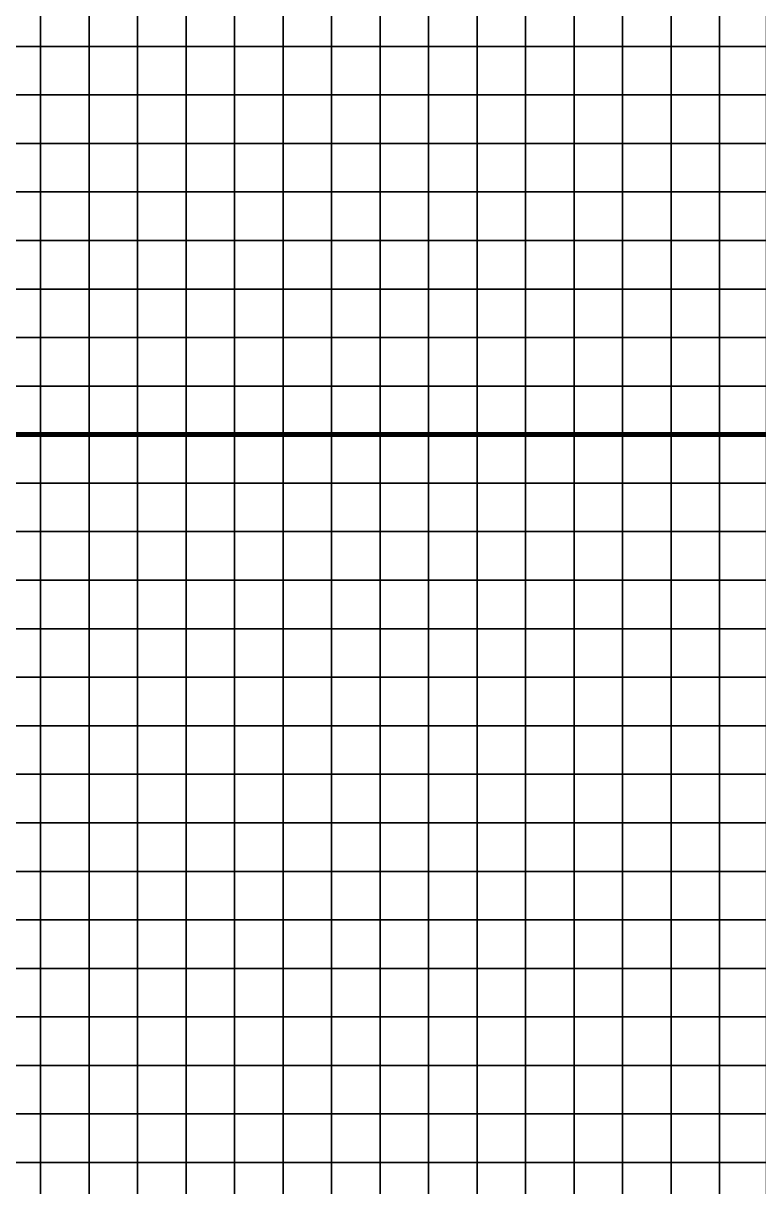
# Model space of a CAD drawing. Header units: metres. Extents: x -742423 to -738655, y -224537 to -222616.
# Drawn here: x -739408.9 to -739257.2, y -224051.9 to -223812.2 of the extents above; entities that cross this region are included whole.
import ezdxf

# ---------------------------------------------------------------- set-up
doc = ezdxf.new("R2010")
doc.units = ezdxf.units.M
doc.header["$MEASUREMENT"] = 0
doc.layers.add('AREAS', color=3, linetype='Continuous')
doc.layers.add('TILES', color=5, linetype='Continuous')

# ---------------------------------------------------------------- blocks, each defined once
blk = doc.blocks.new('NWN_32x32_Area')
at = {"layer": 'AREAS', "const_width": 1}
blk.add_lwpolyline([(-734505.06, -224756.53), (-734205.06, -224756.53), (-734205.06, -225076.53), (-734505.06, -225076.53)], close=True, dxfattribs=at)
at = {"layer": 'TILES', "flags": 128}
for points in [[(-734365.06, -224766.53), (-734365.06, -224756.53), (-734355.06, -224756.53), (-734355.06, -224766.53)], [(-734355.06, -224766.53), (-734355.06, -224756.53), (-734345.06, -224756.53), (-734345.06, -224766.53)], [(-734345.06, -224766.53), (-734345.06, -224756.53), (-734335.06, -224756.53), (-734335.06, -224766.53)], [(-734335.06, -224766.53), (-734335.06, -224756.53), (-734325.06, -224756.53), (-734325.06, -224766.53)], [(-734325.06, -224766.53), (-734325.06, -224756.53), (-734315.06, -224756.53), (-734315.06, -224766.53)], [(-734315.06, -224766.53), (-734315.06, -224756.53), (-734305.06, -224756.53), (-734305.06, -224766.53)], [(-734305.06, -224766.53), (-734305.06, -224756.53), (-734295.06, -224756.53), (-734295.06, -224766.53)], [(-734295.06, -224766.53), (-734295.06, -224756.53), (-734285.06, -224756.53), (-734285.06, -224766.53)], [(-734285.06, -224766.53), (-734285.06, -224756.53), (-734275.06, -224756.53), (-734275.06, -224766.53)], [(-734275.06, -224766.53), (-734275.06, -224756.53), (-734265.06, -224756.53), (-734265.06, -224766.53)], [(-734265.06, -224766.53), (-734265.06, -224756.53), (-734255.06, -224756.53), (-734255.06, -224766.53)], [(-734255.06, -224766.53), (-734255.06, -224756.53), (-734245.06, -224756.53), (-734245.06, -224766.53)], [(-734245.06, -224766.53), (-734245.06, -224756.53), (-734235.06, -224756.53), (-734235.06, -224766.53)], [(-734235.06, -224766.53), (-734235.06, -224756.53), (-734225.06, -224756.53), (-734225.06, -224766.53)], [(-734225.06, -224766.53), (-734225.06, -224756.53), (-734215.06, -224756.53), (-734215.06, -224766.53)], [(-734215.06, -224766.53), (-734215.06, -224756.53), (-734205.06, -224756.53), (-734205.06, -224766.53)], [(-734365.06, -224776.53), (-734365.06, -224766.53), (-734355.06, -224766.53), (-734355.06, -224776.53)], [(-734355.06, -224776.53), (-734355.06, -224766.53), (-734345.06, -224766.53), (-734345.06, -224776.53)], [(-734345.06, -224776.53), (-734345.06, -224766.53), (-734335.06, -224766.53), (-734335.06, -224776.53)], [(-734335.06, -224776.53), (-734335.06, -224766.53), (-734325.06, -224766.53), (-734325.06, -224776.53)], [(-734325.06, -224776.53), (-734325.06, -224766.53), (-734315.06, -224766.53), (-734315.06, -224776.53)], [(-734315.06, -224776.53), (-734315.06, -224766.53), (-734305.06, -224766.53), (-734305.06, -224776.53)], [(-734305.06, -224776.53), (-734305.06, -224766.53), (-734295.06, -224766.53), (-734295.06, -224776.53)], [(-734295.06, -224776.53), (-734295.06, -224766.53), (-734285.06, -224766.53), (-734285.06, -224776.53)], [(-734285.06, -224776.53), (-734285.06, -224766.53), (-734275.06, -224766.53), (-734275.06, -224776.53)], [(-734275.06, -224776.53), (-734275.06, -224766.53), (-734265.06, -224766.53), (-734265.06, -224776.53)], [(-734265.06, -224776.53), (-734265.06, -224766.53), (-734255.06, -224766.53), (-734255.06, -224776.53)], [(-734255.06, -224776.53), (-734255.06, -224766.53), (-734245.06, -224766.53), (-734245.06, -224776.53)], [(-734245.06, -224776.53), (-734245.06, -224766.53), (-734235.06, -224766.53), (-734235.06, -224776.53)], [(-734235.06, -224776.53), (-734235.06, -224766.53), (-734225.06, -224766.53), (-734225.06, -224776.53)], [(-734225.06, -224776.53), (-734225.06, -224766.53), (-734215.06, -224766.53), (-734215.06, -224776.53)], [(-734215.06, -224776.53), (-734215.06, -224766.53), (-734205.06, -224766.53), (-734205.06, -224776.53)], [(-734365.06, -224786.53), (-734365.06, -224776.53), (-734355.06, -224776.53), (-734355.06, -224786.53)], [(-734355.06, -224786.53), (-734355.06, -224776.53), (-734345.06, -224776.53), (-734345.06, -224786.53)], [(-734345.06, -224786.53), (-734345.06, -224776.53), (-734335.06, -224776.53), (-734335.06, -224786.53)], [(-734335.06, -224786.53), (-734335.06, -224776.53), (-734325.06, -224776.53), (-734325.06, -224786.53)], [(-734325.06, -224786.53), (-734325.06, -224776.53), (-734315.06, -224776.53), (-734315.06, -224786.53)], [(-734315.06, -224786.53), (-734315.06, -224776.53), (-734305.06, -224776.53), (-734305.06, -224786.53)], [(-734305.06, -224786.53), (-734305.06, -224776.53), (-734295.06, -224776.53), (-734295.06, -224786.53)], [(-734295.06, -224786.53), (-734295.06, -224776.53), (-734285.06, -224776.53), (-734285.06, -224786.53)], [(-734285.06, -224786.53), (-734285.06, -224776.53), (-734275.06, -224776.53), (-734275.06, -224786.53)], [(-734275.06, -224786.53), (-734275.06, -224776.53), (-734265.06, -224776.53), (-734265.06, -224786.53)], [(-734265.06, -224786.53), (-734265.06, -224776.53), (-734255.06, -224776.53), (-734255.06, -224786.53)], [(-734255.06, -224786.53), (-734255.06, -224776.53), (-734245.06, -224776.53), (-734245.06, -224786.53)], [(-734245.06, -224786.53), (-734245.06, -224776.53), (-734235.06, -224776.53), (-734235.06, -224786.53)], [(-734235.06, -224786.53), (-734235.06, -224776.53), (-734225.06, -224776.53), (-734225.06, -224786.53)], [(-734225.06, -224786.53), (-734225.06, -224776.53), (-734215.06, -224776.53), (-734215.06, -224786.53)], [(-734215.06, -224786.53), (-734215.06, -224776.53), (-734205.06, -224776.53), (-734205.06, -224786.53)], [(-734365.06, -224796.53), (-734365.06, -224786.53), (-734355.06, -224786.53), (-734355.06, -224796.53)], [(-734355.06, -224796.53), (-734355.06, -224786.53), (-734345.06, -224786.53), (-734345.06, -224796.53)], [(-734345.06, -224796.53), (-734345.06, -224786.53), (-734335.06, -224786.53), (-734335.06, -224796.53)], [(-734335.06, -224796.53), (-734335.06, -224786.53), (-734325.06, -224786.53), (-734325.06, -224796.53)], [(-734325.06, -224796.53), (-734325.06, -224786.53), (-734315.06, -224786.53), (-734315.06, -224796.53)], [(-734315.06, -224796.53), (-734315.06, -224786.53), (-734305.06, -224786.53), (-734305.06, -224796.53)], [(-734305.06, -224796.53), (-734305.06, -224786.53), (-734295.06, -224786.53), (-734295.06, -224796.53)], [(-734295.06, -224796.53), (-734295.06, -224786.53), (-734285.06, -224786.53), (-734285.06, -224796.53)], [(-734285.06, -224796.53), (-734285.06, -224786.53), (-734275.06, -224786.53), (-734275.06, -224796.53)], [(-734275.06, -224796.53), (-734275.06, -224786.53), (-734265.06, -224786.53), (-734265.06, -224796.53)], [(-734265.06, -224796.53), (-734265.06, -224786.53), (-734255.06, -224786.53), (-734255.06, -224796.53)], [(-734255.06, -224796.53), (-734255.06, -224786.53), (-734245.06, -224786.53), (-734245.06, -224796.53)], [(-734245.06, -224796.53), (-734245.06, -224786.53), (-734235.06, -224786.53), (-734235.06, -224796.53)], [(-734235.06, -224796.53), (-734235.06, -224786.53), (-734225.06, -224786.53), (-734225.06, -224796.53)], [(-734225.06, -224796.53), (-734225.06, -224786.53), (-734215.06, -224786.53), (-734215.06, -224796.53)], [(-734215.06, -224796.53), (-734215.06, -224786.53), (-734205.06, -224786.53), (-734205.06, -224796.53)], [(-734365.06, -224806.53), (-734365.06, -224796.53), (-734355.06, -224796.53), (-734355.06, -224806.53)], [(-734355.06, -224806.53), (-734355.06, -224796.53), (-734345.06, -224796.53), (-734345.06, -224806.53)], [(-734345.06, -224806.53), (-734345.06, -224796.53), (-734335.06, -224796.53), (-734335.06, -224806.53)], [(-734335.06, -224806.53), (-734335.06, -224796.53), (-734325.06, -224796.53), (-734325.06, -224806.53)], [(-734325.06, -224806.53), (-734325.06, -224796.53), (-734315.06, -224796.53), (-734315.06, -224806.53)], [(-734315.06, -224806.53), (-734315.06, -224796.53), (-734305.06, -224796.53), (-734305.06, -224806.53)], [(-734305.06, -224806.53), (-734305.06, -224796.53), (-734295.06, -224796.53), (-734295.06, -224806.53)], [(-734295.06, -224806.53), (-734295.06, -224796.53), (-734285.06, -224796.53), (-734285.06, -224806.53)], [(-734285.06, -224806.53), (-734285.06, -224796.53), (-734275.06, -224796.53), (-734275.06, -224806.53)], [(-734275.06, -224806.53), (-734275.06, -224796.53), (-734265.06, -224796.53), (-734265.06, -224806.53)], [(-734265.06, -224806.53), (-734265.06, -224796.53), (-734255.06, -224796.53), (-734255.06, -224806.53)], [(-734255.06, -224806.53), (-734255.06, -224796.53), (-734245.06, -224796.53), (-734245.06, -224806.53)], [(-734245.06, -224806.53), (-734245.06, -224796.53), (-734235.06, -224796.53), (-734235.06, -224806.53)], [(-734235.06, -224806.53), (-734235.06, -224796.53), (-734225.06, -224796.53), (-734225.06, -224806.53)], [(-734225.06, -224806.53), (-734225.06, -224796.53), (-734215.06, -224796.53), (-734215.06, -224806.53)], [(-734215.06, -224806.53), (-734215.06, -224796.53), (-734205.06, -224796.53), (-734205.06, -224806.53)], [(-734365.06, -224816.53), (-734365.06, -224806.53), (-734355.06, -224806.53), (-734355.06, -224816.53)], [(-734355.06, -224816.53), (-734355.06, -224806.53), (-734345.06, -224806.53), (-734345.06, -224816.53)], [(-734345.06, -224816.53), (-734345.06, -224806.53), (-734335.06, -224806.53), (-734335.06, -224816.53)], [(-734335.06, -224816.53), (-734335.06, -224806.53), (-734325.06, -224806.53), (-734325.06, -224816.53)], [(-734325.06, -224816.53), (-734325.06, -224806.53), (-734315.06, -224806.53), (-734315.06, -224816.53)], [(-734315.06, -224816.53), (-734315.06, -224806.53), (-734305.06, -224806.53), (-734305.06, -224816.53)], [(-734305.06, -224816.53), (-734305.06, -224806.53), (-734295.06, -224806.53), (-734295.06, -224816.53)], [(-734295.06, -224816.53), (-734295.06, -224806.53), (-734285.06, -224806.53), (-734285.06, -224816.53)], [(-734285.06, -224816.53), (-734285.06, -224806.53), (-734275.06, -224806.53), (-734275.06, -224816.53)], [(-734275.06, -224816.53), (-734275.06, -224806.53), (-734265.06, -224806.53), (-734265.06, -224816.53)], [(-734265.06, -224816.53), (-734265.06, -224806.53), (-734255.06, -224806.53), (-734255.06, -224816.53)], [(-734255.06, -224816.53), (-734255.06, -224806.53), (-734245.06, -224806.53), (-734245.06, -224816.53)], [(-734245.06, -224816.53), (-734245.06, -224806.53), (-734235.06, -224806.53), (-734235.06, -224816.53)], [(-734235.06, -224816.53), (-734235.06, -224806.53), (-734225.06, -224806.53), (-734225.06, -224816.53)], [(-734225.06, -224816.53), (-734225.06, -224806.53), (-734215.06, -224806.53), (-734215.06, -224816.53)], [(-734215.06, -224816.53), (-734215.06, -224806.53), (-734205.06, -224806.53), (-734205.06, -224816.53)], [(-734365.06, -224826.53), (-734365.06, -224816.53), (-734355.06, -224816.53), (-734355.06, -224826.53)], [(-734355.06, -224826.53), (-734355.06, -224816.53), (-734345.06, -224816.53), (-734345.06, -224826.53)], [(-734345.06, -224826.53), (-734345.06, -224816.53), (-734335.06, -224816.53), (-734335.06, -224826.53)], [(-734335.06, -224826.53), (-734335.06, -224816.53), (-734325.06, -224816.53), (-734325.06, -224826.53)], [(-734325.06, -224826.53), (-734325.06, -224816.53), (-734315.06, -224816.53), (-734315.06, -224826.53)], [(-734315.06, -224826.53), (-734315.06, -224816.53), (-734305.06, -224816.53), (-734305.06, -224826.53)], [(-734305.06, -224826.53), (-734305.06, -224816.53), (-734295.06, -224816.53), (-734295.06, -224826.53)], [(-734295.06, -224826.53), (-734295.06, -224816.53), (-734285.06, -224816.53), (-734285.06, -224826.53)], [(-734285.06, -224826.53), (-734285.06, -224816.53), (-734275.06, -224816.53), (-734275.06, -224826.53)], [(-734275.06, -224826.53), (-734275.06, -224816.53), (-734265.06, -224816.53), (-734265.06, -224826.53)], [(-734265.06, -224826.53), (-734265.06, -224816.53), (-734255.06, -224816.53), (-734255.06, -224826.53)], [(-734255.06, -224826.53), (-734255.06, -224816.53), (-734245.06, -224816.53), (-734245.06, -224826.53)], [(-734245.06, -224826.53), (-734245.06, -224816.53), (-734235.06, -224816.53), (-734235.06, -224826.53)], [(-734235.06, -224826.53), (-734235.06, -224816.53), (-734225.06, -224816.53), (-734225.06, -224826.53)], [(-734225.06, -224826.53), (-734225.06, -224816.53), (-734215.06, -224816.53), (-734215.06, -224826.53)], [(-734215.06, -224826.53), (-734215.06, -224816.53), (-734205.06, -224816.53), (-734205.06, -224826.53)], [(-734365.06, -224836.53), (-734365.06, -224826.53), (-734355.06, -224826.53), (-734355.06, -224836.53)], [(-734355.06, -224836.53), (-734355.06, -224826.53), (-734345.06, -224826.53), (-734345.06, -224836.53)], [(-734345.06, -224836.53), (-734345.06, -224826.53), (-734335.06, -224826.53), (-734335.06, -224836.53)], [(-734335.06, -224836.53), (-734335.06, -224826.53), (-734325.06, -224826.53), (-734325.06, -224836.53)], [(-734325.06, -224836.53), (-734325.06, -224826.53), (-734315.06, -224826.53), (-734315.06, -224836.53)], [(-734315.06, -224836.53), (-734315.06, -224826.53), (-734305.06, -224826.53), (-734305.06, -224836.53)], [(-734305.06, -224836.53), (-734305.06, -224826.53), (-734295.06, -224826.53), (-734295.06, -224836.53)], [(-734295.06, -224836.53), (-734295.06, -224826.53), (-734285.06, -224826.53), (-734285.06, -224836.53)], [(-734285.06, -224836.53), (-734285.06, -224826.53), (-734275.06, -224826.53), (-734275.06, -224836.53)], [(-734275.06, -224836.53), (-734275.06, -224826.53), (-734265.06, -224826.53), (-734265.06, -224836.53)], [(-734265.06, -224836.53), (-734265.06, -224826.53), (-734255.06, -224826.53), (-734255.06, -224836.53)], [(-734255.06, -224836.53), (-734255.06, -224826.53), (-734245.06, -224826.53), (-734245.06, -224836.53)], [(-734245.06, -224836.53), (-734245.06, -224826.53), (-734235.06, -224826.53), (-734235.06, -224836.53)], [(-734235.06, -224836.53), (-734235.06, -224826.53), (-734225.06, -224826.53), (-734225.06, -224836.53)], [(-734225.06, -224836.53), (-734225.06, -224826.53), (-734215.06, -224826.53), (-734215.06, -224836.53)], [(-734215.06, -224836.53), (-734215.06, -224826.53), (-734205.06, -224826.53), (-734205.06, -224836.53)], [(-734365.06, -224846.53), (-734365.06, -224836.53), (-734355.06, -224836.53), (-734355.06, -224846.53)], [(-734355.06, -224846.53), (-734355.06, -224836.53), (-734345.06, -224836.53), (-734345.06, -224846.53)], [(-734345.06, -224846.53), (-734345.06, -224836.53), (-734335.06, -224836.53), (-734335.06, -224846.53)], [(-734335.06, -224846.53), (-734335.06, -224836.53), (-734325.06, -224836.53), (-734325.06, -224846.53)], [(-734325.06, -224846.53), (-734325.06, -224836.53), (-734315.06, -224836.53), (-734315.06, -224846.53)], [(-734315.06, -224846.53), (-734315.06, -224836.53), (-734305.06, -224836.53), (-734305.06, -224846.53)], [(-734305.06, -224846.53), (-734305.06, -224836.53), (-734295.06, -224836.53), (-734295.06, -224846.53)], [(-734295.06, -224846.53), (-734295.06, -224836.53), (-734285.06, -224836.53), (-734285.06, -224846.53)], [(-734285.06, -224846.53), (-734285.06, -224836.53), (-734275.06, -224836.53), (-734275.06, -224846.53)], [(-734275.06, -224846.53), (-734275.06, -224836.53), (-734265.06, -224836.53), (-734265.06, -224846.53)], [(-734265.06, -224846.53), (-734265.06, -224836.53), (-734255.06, -224836.53), (-734255.06, -224846.53)], [(-734255.06, -224846.53), (-734255.06, -224836.53), (-734245.06, -224836.53), (-734245.06, -224846.53)], [(-734245.06, -224846.53), (-734245.06, -224836.53), (-734235.06, -224836.53), (-734235.06, -224846.53)], [(-734235.06, -224846.53), (-734235.06, -224836.53), (-734225.06, -224836.53), (-734225.06, -224846.53)], [(-734225.06, -224846.53), (-734225.06, -224836.53), (-734215.06, -224836.53), (-734215.06, -224846.53)], [(-734215.06, -224846.53), (-734215.06, -224836.53), (-734205.06, -224836.53), (-734205.06, -224846.53)], [(-734365.06, -224856.53), (-734365.06, -224846.53), (-734355.06, -224846.53), (-734355.06, -224856.53)], [(-734355.06, -224856.53), (-734355.06, -224846.53), (-734345.06, -224846.53), (-734345.06, -224856.53)], [(-734345.06, -224856.53), (-734345.06, -224846.53), (-734335.06, -224846.53), (-734335.06, -224856.53)], [(-734335.06, -224856.53), (-734335.06, -224846.53), (-734325.06, -224846.53), (-734325.06, -224856.53)], [(-734325.06, -224856.53), (-734325.06, -224846.53), (-734315.06, -224846.53), (-734315.06, -224856.53)], [(-734315.06, -224856.53), (-734315.06, -224846.53), (-734305.06, -224846.53), (-734305.06, -224856.53)], [(-734305.06, -224856.53), (-734305.06, -224846.53), (-734295.06, -224846.53), (-734295.06, -224856.53)], [(-734295.06, -224856.53), (-734295.06, -224846.53), (-734285.06, -224846.53), (-734285.06, -224856.53)], [(-734285.06, -224856.53), (-734285.06, -224846.53), (-734275.06, -224846.53), (-734275.06, -224856.53)], [(-734275.06, -224856.53), (-734275.06, -224846.53), (-734265.06, -224846.53), (-734265.06, -224856.53)], [(-734265.06, -224856.53), (-734265.06, -224846.53), (-734255.06, -224846.53), (-734255.06, -224856.53)], [(-734255.06, -224856.53), (-734255.06, -224846.53), (-734245.06, -224846.53), (-734245.06, -224856.53)], [(-734245.06, -224856.53), (-734245.06, -224846.53), (-734235.06, -224846.53), (-734235.06, -224856.53)], [(-734235.06, -224856.53), (-734235.06, -224846.53), (-734225.06, -224846.53), (-734225.06, -224856.53)], [(-734225.06, -224856.53), (-734225.06, -224846.53), (-734215.06, -224846.53), (-734215.06, -224856.53)], [(-734215.06, -224856.53), (-734215.06, -224846.53), (-734205.06, -224846.53), (-734205.06, -224856.53)], [(-734365.06, -224866.53), (-734365.06, -224856.53), (-734355.06, -224856.53), (-734355.06, -224866.53)], [(-734355.06, -224866.53), (-734355.06, -224856.53), (-734345.06, -224856.53), (-734345.06, -224866.53)], [(-734345.06, -224866.53), (-734345.06, -224856.53), (-734335.06, -224856.53), (-734335.06, -224866.53)], [(-734335.06, -224866.53), (-734335.06, -224856.53), (-734325.06, -224856.53), (-734325.06, -224866.53)], [(-734325.06, -224866.53), (-734325.06, -224856.53), (-734315.06, -224856.53), (-734315.06, -224866.53)], [(-734315.06, -224866.53), (-734315.06, -224856.53), (-734305.06, -224856.53), (-734305.06, -224866.53)], [(-734305.06, -224866.53), (-734305.06, -224856.53), (-734295.06, -224856.53), (-734295.06, -224866.53)], [(-734295.06, -224866.53), (-734295.06, -224856.53), (-734285.06, -224856.53), (-734285.06, -224866.53)], [(-734285.06, -224866.53), (-734285.06, -224856.53), (-734275.06, -224856.53), (-734275.06, -224866.53)], [(-734275.06, -224866.53), (-734275.06, -224856.53), (-734265.06, -224856.53), (-734265.06, -224866.53)], [(-734265.06, -224866.53), (-734265.06, -224856.53), (-734255.06, -224856.53), (-734255.06, -224866.53)], [(-734255.06, -224866.53), (-734255.06, -224856.53), (-734245.06, -224856.53), (-734245.06, -224866.53)], [(-734245.06, -224866.53), (-734245.06, -224856.53), (-734235.06, -224856.53), (-734235.06, -224866.53)], [(-734235.06, -224866.53), (-734235.06, -224856.53), (-734225.06, -224856.53), (-734225.06, -224866.53)], [(-734225.06, -224866.53), (-734225.06, -224856.53), (-734215.06, -224856.53), (-734215.06, -224866.53)], [(-734215.06, -224866.53), (-734215.06, -224856.53), (-734205.06, -224856.53), (-734205.06, -224866.53)], [(-734365.06, -224876.53), (-734365.06, -224866.53), (-734355.06, -224866.53), (-734355.06, -224876.53)], [(-734355.06, -224876.53), (-734355.06, -224866.53), (-734345.06, -224866.53), (-734345.06, -224876.53)], [(-734345.06, -224876.53), (-734345.06, -224866.53), (-734335.06, -224866.53), (-734335.06, -224876.53)], [(-734335.06, -224876.53), (-734335.06, -224866.53), (-734325.06, -224866.53), (-734325.06, -224876.53)], [(-734325.06, -224876.53), (-734325.06, -224866.53), (-734315.06, -224866.53), (-734315.06, -224876.53)], [(-734315.06, -224876.53), (-734315.06, -224866.53), (-734305.06, -224866.53), (-734305.06, -224876.53)], [(-734305.06, -224876.53), (-734305.06, -224866.53), (-734295.06, -224866.53), (-734295.06, -224876.53)], [(-734295.06, -224876.53), (-734295.06, -224866.53), (-734285.06, -224866.53), (-734285.06, -224876.53)], [(-734285.06, -224876.53), (-734285.06, -224866.53), (-734275.06, -224866.53), (-734275.06, -224876.53)], [(-734275.06, -224876.53), (-734275.06, -224866.53), (-734265.06, -224866.53), (-734265.06, -224876.53)], [(-734265.06, -224876.53), (-734265.06, -224866.53), (-734255.06, -224866.53), (-734255.06, -224876.53)], [(-734255.06, -224876.53), (-734255.06, -224866.53), (-734245.06, -224866.53), (-734245.06, -224876.53)], [(-734245.06, -224876.53), (-734245.06, -224866.53), (-734235.06, -224866.53), (-734235.06, -224876.53)], [(-734235.06, -224876.53), (-734235.06, -224866.53), (-734225.06, -224866.53), (-734225.06, -224876.53)], [(-734225.06, -224876.53), (-734225.06, -224866.53), (-734215.06, -224866.53), (-734215.06, -224876.53)], [(-734215.06, -224876.53), (-734215.06, -224866.53), (-734205.06, -224866.53), (-734205.06, -224876.53)], [(-734365.06, -224886.53), (-734365.06, -224876.53), (-734355.06, -224876.53), (-734355.06, -224886.53)], [(-734355.06, -224886.53), (-734355.06, -224876.53), (-734345.06, -224876.53), (-734345.06, -224886.53)], [(-734345.06, -224886.53), (-734345.06, -224876.53), (-734335.06, -224876.53), (-734335.06, -224886.53)], [(-734335.06, -224886.53), (-734335.06, -224876.53), (-734325.06, -224876.53), (-734325.06, -224886.53)], [(-734325.06, -224886.53), (-734325.06, -224876.53), (-734315.06, -224876.53), (-734315.06, -224886.53)], [(-734315.06, -224886.53), (-734315.06, -224876.53), (-734305.06, -224876.53), (-734305.06, -224886.53)], [(-734305.06, -224886.53), (-734305.06, -224876.53), (-734295.06, -224876.53), (-734295.06, -224886.53)], [(-734295.06, -224886.53), (-734295.06, -224876.53), (-734285.06, -224876.53), (-734285.06, -224886.53)], [(-734285.06, -224886.53), (-734285.06, -224876.53), (-734275.06, -224876.53), (-734275.06, -224886.53)], [(-734275.06, -224886.53), (-734275.06, -224876.53), (-734265.06, -224876.53), (-734265.06, -224886.53)], [(-734265.06, -224886.53), (-734265.06, -224876.53), (-734255.06, -224876.53), (-734255.06, -224886.53)], [(-734255.06, -224886.53), (-734255.06, -224876.53), (-734245.06, -224876.53), (-734245.06, -224886.53)], [(-734245.06, -224886.53), (-734245.06, -224876.53), (-734235.06, -224876.53), (-734235.06, -224886.53)], [(-734235.06, -224886.53), (-734235.06, -224876.53), (-734225.06, -224876.53), (-734225.06, -224886.53)], [(-734225.06, -224886.53), (-734225.06, -224876.53), (-734215.06, -224876.53), (-734215.06, -224886.53)], [(-734215.06, -224886.53), (-734215.06, -224876.53), (-734205.06, -224876.53), (-734205.06, -224886.53)], [(-734365.06, -224896.53), (-734365.06, -224886.53), (-734355.06, -224886.53), (-734355.06, -224896.53)], [(-734355.06, -224896.53), (-734355.06, -224886.53), (-734345.06, -224886.53), (-734345.06, -224896.53)], [(-734345.06, -224896.53), (-734345.06, -224886.53), (-734335.06, -224886.53), (-734335.06, -224896.53)], [(-734335.06, -224896.53), (-734335.06, -224886.53), (-734325.06, -224886.53), (-734325.06, -224896.53)], [(-734325.06, -224896.53), (-734325.06, -224886.53), (-734315.06, -224886.53), (-734315.06, -224896.53)], [(-734315.06, -224896.53), (-734315.06, -224886.53), (-734305.06, -224886.53), (-734305.06, -224896.53)], [(-734305.06, -224896.53), (-734305.06, -224886.53), (-734295.06, -224886.53), (-734295.06, -224896.53)], [(-734295.06, -224896.53), (-734295.06, -224886.53), (-734285.06, -224886.53), (-734285.06, -224896.53)], [(-734285.06, -224896.53), (-734285.06, -224886.53), (-734275.06, -224886.53), (-734275.06, -224896.53)], [(-734275.06, -224896.53), (-734275.06, -224886.53), (-734265.06, -224886.53), (-734265.06, -224896.53)], [(-734265.06, -224896.53), (-734265.06, -224886.53), (-734255.06, -224886.53), (-734255.06, -224896.53)], [(-734255.06, -224896.53), (-734255.06, -224886.53), (-734245.06, -224886.53), (-734245.06, -224896.53)], [(-734245.06, -224896.53), (-734245.06, -224886.53), (-734235.06, -224886.53), (-734235.06, -224896.53)], [(-734235.06, -224896.53), (-734235.06, -224886.53), (-734225.06, -224886.53), (-734225.06, -224896.53)], [(-734225.06, -224896.53), (-734225.06, -224886.53), (-734215.06, -224886.53), (-734215.06, -224896.53)], [(-734215.06, -224896.53), (-734215.06, -224886.53), (-734205.06, -224886.53), (-734205.06, -224896.53)], [(-734365.06, -224906.53), (-734365.06, -224896.53), (-734355.06, -224896.53), (-734355.06, -224906.53)], [(-734355.06, -224906.53), (-734355.06, -224896.53), (-734345.06, -224896.53), (-734345.06, -224906.53)], [(-734345.06, -224906.53), (-734345.06, -224896.53), (-734335.06, -224896.53), (-734335.06, -224906.53)], [(-734335.06, -224906.53), (-734335.06, -224896.53), (-734325.06, -224896.53), (-734325.06, -224906.53)], [(-734325.06, -224906.53), (-734325.06, -224896.53), (-734315.06, -224896.53), (-734315.06, -224906.53)], [(-734315.06, -224906.53), (-734315.06, -224896.53), (-734305.06, -224896.53), (-734305.06, -224906.53)], [(-734305.06, -224906.53), (-734305.06, -224896.53), (-734295.06, -224896.53), (-734295.06, -224906.53)], [(-734295.06, -224906.53), (-734295.06, -224896.53), (-734285.06, -224896.53), (-734285.06, -224906.53)], [(-734285.06, -224906.53), (-734285.06, -224896.53), (-734275.06, -224896.53), (-734275.06, -224906.53)], [(-734275.06, -224906.53), (-734275.06, -224896.53), (-734265.06, -224896.53), (-734265.06, -224906.53)], [(-734265.06, -224906.53), (-734265.06, -224896.53), (-734255.06, -224896.53), (-734255.06, -224906.53)], [(-734255.06, -224906.53), (-734255.06, -224896.53), (-734245.06, -224896.53), (-734245.06, -224906.53)], [(-734245.06, -224906.53), (-734245.06, -224896.53), (-734235.06, -224896.53), (-734235.06, -224906.53)], [(-734235.06, -224906.53), (-734235.06, -224896.53), (-734225.06, -224896.53), (-734225.06, -224906.53)], [(-734225.06, -224906.53), (-734225.06, -224896.53), (-734215.06, -224896.53), (-734215.06, -224906.53)], [(-734215.06, -224906.53), (-734215.06, -224896.53), (-734205.06, -224896.53), (-734205.06, -224906.53)], [(-734365.06, -224916.53), (-734365.06, -224906.53), (-734355.06, -224906.53), (-734355.06, -224916.53)], [(-734355.06, -224916.53), (-734355.06, -224906.53), (-734345.06, -224906.53), (-734345.06, -224916.53)], [(-734345.06, -224916.53), (-734345.06, -224906.53), (-734335.06, -224906.53), (-734335.06, -224916.53)], [(-734335.06, -224916.53), (-734335.06, -224906.53), (-734325.06, -224906.53), (-734325.06, -224916.53)], [(-734325.06, -224916.53), (-734325.06, -224906.53), (-734315.06, -224906.53), (-734315.06, -224916.53)], [(-734315.06, -224916.53), (-734315.06, -224906.53), (-734305.06, -224906.53), (-734305.06, -224916.53)], [(-734305.06, -224916.53), (-734305.06, -224906.53), (-734295.06, -224906.53), (-734295.06, -224916.53)], [(-734295.06, -224916.53), (-734295.06, -224906.53), (-734285.06, -224906.53), (-734285.06, -224916.53)], [(-734285.06, -224916.53), (-734285.06, -224906.53), (-734275.06, -224906.53), (-734275.06, -224916.53)], [(-734275.06, -224916.53), (-734275.06, -224906.53), (-734265.06, -224906.53), (-734265.06, -224916.53)], [(-734265.06, -224916.53), (-734265.06, -224906.53), (-734255.06, -224906.53), (-734255.06, -224916.53)], [(-734255.06, -224916.53), (-734255.06, -224906.53), (-734245.06, -224906.53), (-734245.06, -224916.53)], [(-734245.06, -224916.53), (-734245.06, -224906.53), (-734235.06, -224906.53), (-734235.06, -224916.53)], [(-734235.06, -224916.53), (-734235.06, -224906.53), (-734225.06, -224906.53), (-734225.06, -224916.53)], [(-734225.06, -224916.53), (-734225.06, -224906.53), (-734215.06, -224906.53), (-734215.06, -224916.53)], [(-734215.06, -224916.53), (-734215.06, -224906.53), (-734205.06, -224906.53), (-734205.06, -224916.53)], [(-734365.06, -224996.53), (-734365.06, -224986.53), (-734355.06, -224986.53), (-734355.06, -224996.53)], [(-734355.06, -224996.53), (-734355.06, -224986.53), (-734345.06, -224986.53), (-734345.06, -224996.53)], [(-734345.06, -224996.53), (-734345.06, -224986.53), (-734335.06, -224986.53), (-734335.06, -224996.53)], [(-734335.06, -224996.53), (-734335.06, -224986.53), (-734325.06, -224986.53), (-734325.06, -224996.53)], [(-734325.06, -224996.53), (-734325.06, -224986.53), (-734315.06, -224986.53), (-734315.06, -224996.53)], [(-734315.06, -224996.53), (-734315.06, -224986.53), (-734305.06, -224986.53), (-734305.06, -224996.53)], [(-734305.06, -224996.53), (-734305.06, -224986.53), (-734295.06, -224986.53), (-734295.06, -224996.53)], [(-734295.06, -224996.53), (-734295.06, -224986.53), (-734285.06, -224986.53), (-734285.06, -224996.53)], [(-734285.06, -224996.53), (-734285.06, -224986.53), (-734275.06, -224986.53), (-734275.06, -224996.53)], [(-734275.06, -224996.53), (-734275.06, -224986.53), (-734265.06, -224986.53), (-734265.06, -224996.53)], [(-734265.06, -224996.53), (-734265.06, -224986.53), (-734255.06, -224986.53), (-734255.06, -224996.53)], [(-734255.06, -224996.53), (-734255.06, -224986.53), (-734245.06, -224986.53), (-734245.06, -224996.53)], [(-734245.06, -224996.53), (-734245.06, -224986.53), (-734235.06, -224986.53), (-734235.06, -224996.53)], [(-734235.06, -224996.53), (-734235.06, -224986.53), (-734225.06, -224986.53), (-734225.06, -224996.53)], [(-734225.06, -224996.53), (-734225.06, -224986.53), (-734215.06, -224986.53), (-734215.06, -224996.53)], [(-734215.06, -224996.53), (-734215.06, -224986.53), (-734205.06, -224986.53), (-734205.06, -224996.53)], [(-734365.06, -225006.53), (-734365.06, -224996.53), (-734355.06, -224996.53), (-734355.06, -225006.53)], [(-734355.06, -225006.53), (-734355.06, -224996.53), (-734345.06, -224996.53), (-734345.06, -225006.53)], [(-734345.06, -225006.53), (-734345.06, -224996.53), (-734335.06, -224996.53), (-734335.06, -225006.53)], [(-734335.06, -225006.53), (-734335.06, -224996.53), (-734325.06, -224996.53), (-734325.06, -225006.53)], [(-734325.06, -225006.53), (-734325.06, -224996.53), (-734315.06, -224996.53), (-734315.06, -225006.53)], [(-734315.06, -225006.53), (-734315.06, -224996.53), (-734305.06, -224996.53), (-734305.06, -225006.53)], [(-734305.06, -225006.53), (-734305.06, -224996.53), (-734295.06, -224996.53), (-734295.06, -225006.53)], [(-734295.06, -225006.53), (-734295.06, -224996.53), (-734285.06, -224996.53), (-734285.06, -225006.53)], [(-734285.06, -225006.53), (-734285.06, -224996.53), (-734275.06, -224996.53), (-734275.06, -225006.53)], [(-734275.06, -225006.53), (-734275.06, -224996.53), (-734265.06, -224996.53), (-734265.06, -225006.53)], [(-734265.06, -225006.53), (-734265.06, -224996.53), (-734255.06, -224996.53), (-734255.06, -225006.53)], [(-734255.06, -225006.53), (-734255.06, -224996.53), (-734245.06, -224996.53), (-734245.06, -225006.53)], [(-734245.06, -225006.53), (-734245.06, -224996.53), (-734235.06, -224996.53), (-734235.06, -225006.53)], [(-734235.06, -225006.53), (-734235.06, -224996.53), (-734225.06, -224996.53), (-734225.06, -225006.53)], [(-734225.06, -225006.53), (-734225.06, -224996.53), (-734215.06, -224996.53), (-734215.06, -225006.53)], [(-734215.06, -225006.53), (-734215.06, -224996.53), (-734205.06, -224996.53), (-734205.06, -225006.53)], [(-734365.06, -225016.53), (-734365.06, -225006.53), (-734355.06, -225006.53), (-734355.06, -225016.53)], [(-734355.06, -225016.53), (-734355.06, -225006.53), (-734345.06, -225006.53), (-734345.06, -225016.53)], [(-734345.06, -225016.53), (-734345.06, -225006.53), (-734335.06, -225006.53), (-734335.06, -225016.53)], [(-734335.06, -225016.53), (-734335.06, -225006.53), (-734325.06, -225006.53), (-734325.06, -225016.53)], [(-734325.06, -225016.53), (-734325.06, -225006.53), (-734315.06, -225006.53), (-734315.06, -225016.53)], [(-734315.06, -225016.53), (-734315.06, -225006.53), (-734305.06, -225006.53), (-734305.06, -225016.53)], [(-734305.06, -225016.53), (-734305.06, -225006.53), (-734295.06, -225006.53), (-734295.06, -225016.53)], [(-734295.06, -225016.53), (-734295.06, -225006.53), (-734285.06, -225006.53), (-734285.06, -225016.53)], [(-734285.06, -225016.53), (-734285.06, -225006.53), (-734275.06, -225006.53), (-734275.06, -225016.53)], [(-734275.06, -225016.53), (-734275.06, -225006.53), (-734265.06, -225006.53), (-734265.06, -225016.53)], [(-734265.06, -225016.53), (-734265.06, -225006.53), (-734255.06, -225006.53), (-734255.06, -225016.53)], [(-734255.06, -225016.53), (-734255.06, -225006.53), (-734245.06, -225006.53), (-734245.06, -225016.53)], [(-734245.06, -225016.53), (-734245.06, -225006.53), (-734235.06, -225006.53), (-734235.06, -225016.53)], [(-734235.06, -225016.53), (-734235.06, -225006.53), (-734225.06, -225006.53), (-734225.06, -225016.53)], [(-734225.06, -225016.53), (-734225.06, -225006.53), (-734215.06, -225006.53), (-734215.06, -225016.53)], [(-734215.06, -225016.53), (-734215.06, -225006.53), (-734205.06, -225006.53), (-734205.06, -225016.53)], [(-734365.06, -225026.53), (-734365.06, -225016.53), (-734355.06, -225016.53), (-734355.06, -225026.53)], [(-734355.06, -225026.53), (-734355.06, -225016.53), (-734345.06, -225016.53), (-734345.06, -225026.53)], [(-734345.06, -225026.53), (-734345.06, -225016.53), (-734335.06, -225016.53), (-734335.06, -225026.53)], [(-734335.06, -225026.53), (-734335.06, -225016.53), (-734325.06, -225016.53), (-734325.06, -225026.53)], [(-734325.06, -225026.53), (-734325.06, -225016.53), (-734315.06, -225016.53), (-734315.06, -225026.53)], [(-734315.06, -225026.53), (-734315.06, -225016.53), (-734305.06, -225016.53), (-734305.06, -225026.53)], [(-734305.06, -225026.53), (-734305.06, -225016.53), (-734295.06, -225016.53), (-734295.06, -225026.53)], [(-734295.06, -225026.53), (-734295.06, -225016.53), (-734285.06, -225016.53), (-734285.06, -225026.53)], [(-734285.06, -225026.53), (-734285.06, -225016.53), (-734275.06, -225016.53), (-734275.06, -225026.53)], [(-734275.06, -225026.53), (-734275.06, -225016.53), (-734265.06, -225016.53), (-734265.06, -225026.53)], [(-734265.06, -225026.53), (-734265.06, -225016.53), (-734255.06, -225016.53), (-734255.06, -225026.53)], [(-734255.06, -225026.53), (-734255.06, -225016.53), (-734245.06, -225016.53), (-734245.06, -225026.53)], [(-734245.06, -225026.53), (-734245.06, -225016.53), (-734235.06, -225016.53), (-734235.06, -225026.53)], [(-734235.06, -225026.53), (-734235.06, -225016.53), (-734225.06, -225016.53), (-734225.06, -225026.53)], [(-734225.06, -225026.53), (-734225.06, -225016.53), (-734215.06, -225016.53), (-734215.06, -225026.53)], [(-734215.06, -225026.53), (-734215.06, -225016.53), (-734205.06, -225016.53), (-734205.06, -225026.53)], [(-734365.06, -225036.53), (-734365.06, -225026.53), (-734355.06, -225026.53), (-734355.06, -225036.53)], [(-734355.06, -225036.53), (-734355.06, -225026.53), (-734345.06, -225026.53), (-734345.06, -225036.53)], [(-734345.06, -225036.53), (-734345.06, -225026.53), (-734335.06, -225026.53), (-734335.06, -225036.53)], [(-734335.06, -225036.53), (-734335.06, -225026.53), (-734325.06, -225026.53), (-734325.06, -225036.53)], [(-734325.06, -225036.53), (-734325.06, -225026.53), (-734315.06, -225026.53), (-734315.06, -225036.53)], [(-734315.06, -225036.53), (-734315.06, -225026.53), (-734305.06, -225026.53), (-734305.06, -225036.53)], [(-734305.06, -225036.53), (-734305.06, -225026.53), (-734295.06, -225026.53), (-734295.06, -225036.53)], [(-734295.06, -225036.53), (-734295.06, -225026.53), (-734285.06, -225026.53), (-734285.06, -225036.53)], [(-734285.06, -225036.53), (-734285.06, -225026.53), (-734275.06, -225026.53), (-734275.06, -225036.53)], [(-734275.06, -225036.53), (-734275.06, -225026.53), (-734265.06, -225026.53), (-734265.06, -225036.53)], [(-734265.06, -225036.53), (-734265.06, -225026.53), (-734255.06, -225026.53), (-734255.06, -225036.53)], [(-734255.06, -225036.53), (-734255.06, -225026.53), (-734245.06, -225026.53), (-734245.06, -225036.53)], [(-734245.06, -225036.53), (-734245.06, -225026.53), (-734235.06, -225026.53), (-734235.06, -225036.53)], [(-734235.06, -225036.53), (-734235.06, -225026.53), (-734225.06, -225026.53), (-734225.06, -225036.53)], [(-734225.06, -225036.53), (-734225.06, -225026.53), (-734215.06, -225026.53), (-734215.06, -225036.53)], [(-734215.06, -225036.53), (-734215.06, -225026.53), (-734205.06, -225026.53), (-734205.06, -225036.53)], [(-734365.06, -225046.53), (-734365.06, -225036.53), (-734355.06, -225036.53), (-734355.06, -225046.53)], [(-734355.06, -225046.53), (-734355.06, -225036.53), (-734345.06, -225036.53), (-734345.06, -225046.53)], [(-734345.06, -225046.53), (-734345.06, -225036.53), (-734335.06, -225036.53), (-734335.06, -225046.53)], [(-734335.06, -225046.53), (-734335.06, -225036.53), (-734325.06, -225036.53), (-734325.06, -225046.53)], [(-734325.06, -225046.53), (-734325.06, -225036.53), (-734315.06, -225036.53), (-734315.06, -225046.53)], [(-734315.06, -225046.53), (-734315.06, -225036.53), (-734305.06, -225036.53), (-734305.06, -225046.53)], [(-734305.06, -225046.53), (-734305.06, -225036.53), (-734295.06, -225036.53), (-734295.06, -225046.53)], [(-734295.06, -225046.53), (-734295.06, -225036.53), (-734285.06, -225036.53), (-734285.06, -225046.53)], [(-734285.06, -225046.53), (-734285.06, -225036.53), (-734275.06, -225036.53), (-734275.06, -225046.53)], [(-734275.06, -225046.53), (-734275.06, -225036.53), (-734265.06, -225036.53), (-734265.06, -225046.53)], [(-734265.06, -225046.53), (-734265.06, -225036.53), (-734255.06, -225036.53), (-734255.06, -225046.53)], [(-734255.06, -225046.53), (-734255.06, -225036.53), (-734245.06, -225036.53), (-734245.06, -225046.53)], [(-734245.06, -225046.53), (-734245.06, -225036.53), (-734235.06, -225036.53), (-734235.06, -225046.53)], [(-734235.06, -225046.53), (-734235.06, -225036.53), (-734225.06, -225036.53), (-734225.06, -225046.53)], [(-734225.06, -225046.53), (-734225.06, -225036.53), (-734215.06, -225036.53), (-734215.06, -225046.53)], [(-734215.06, -225046.53), (-734215.06, -225036.53), (-734205.06, -225036.53), (-734205.06, -225046.53)], [(-734365.06, -225056.53), (-734365.06, -225046.53), (-734355.06, -225046.53), (-734355.06, -225056.53)], [(-734355.06, -225056.53), (-734355.06, -225046.53), (-734345.06, -225046.53), (-734345.06, -225056.53)], [(-734345.06, -225056.53), (-734345.06, -225046.53), (-734335.06, -225046.53), (-734335.06, -225056.53)], [(-734335.06, -225056.53), (-734335.06, -225046.53), (-734325.06, -225046.53), (-734325.06, -225056.53)], [(-734325.06, -225056.53), (-734325.06, -225046.53), (-734315.06, -225046.53), (-734315.06, -225056.53)], [(-734315.06, -225056.53), (-734315.06, -225046.53), (-734305.06, -225046.53), (-734305.06, -225056.53)], [(-734305.06, -225056.53), (-734305.06, -225046.53), (-734295.06, -225046.53), (-734295.06, -225056.53)], [(-734295.06, -225056.53), (-734295.06, -225046.53), (-734285.06, -225046.53), (-734285.06, -225056.53)], [(-734285.06, -225056.53), (-734285.06, -225046.53), (-734275.06, -225046.53), (-734275.06, -225056.53)], [(-734275.06, -225056.53), (-734275.06, -225046.53), (-734265.06, -225046.53), (-734265.06, -225056.53)], [(-734265.06, -225056.53), (-734265.06, -225046.53), (-734255.06, -225046.53), (-734255.06, -225056.53)], [(-734255.06, -225056.53), (-734255.06, -225046.53), (-734245.06, -225046.53), (-734245.06, -225056.53)], [(-734245.06, -225056.53), (-734245.06, -225046.53), (-734235.06, -225046.53), (-734235.06, -225056.53)], [(-734235.06, -225056.53), (-734235.06, -225046.53), (-734225.06, -225046.53), (-734225.06, -225056.53)], [(-734225.06, -225056.53), (-734225.06, -225046.53), (-734215.06, -225046.53), (-734215.06, -225056.53)], [(-734215.06, -225056.53), (-734215.06, -225046.53), (-734205.06, -225046.53), (-734205.06, -225056.53)], [(-734365.06, -225066.53), (-734365.06, -225056.53), (-734355.06, -225056.53), (-734355.06, -225066.53)], [(-734355.06, -225066.53), (-734355.06, -225056.53), (-734345.06, -225056.53), (-734345.06, -225066.53)], [(-734345.06, -225066.53), (-734345.06, -225056.53), (-734335.06, -225056.53), (-734335.06, -225066.53)], [(-734335.06, -225066.53), (-734335.06, -225056.53), (-734325.06, -225056.53), (-734325.06, -225066.53)], [(-734325.06, -225066.53), (-734325.06, -225056.53), (-734315.06, -225056.53), (-734315.06, -225066.53)], [(-734315.06, -225066.53), (-734315.06, -225056.53), (-734305.06, -225056.53), (-734305.06, -225066.53)], [(-734305.06, -225066.53), (-734305.06, -225056.53), (-734295.06, -225056.53), (-734295.06, -225066.53)], [(-734295.06, -225066.53), (-734295.06, -225056.53), (-734285.06, -225056.53), (-734285.06, -225066.53)], [(-734285.06, -225066.53), (-734285.06, -225056.53), (-734275.06, -225056.53), (-734275.06, -225066.53)], [(-734275.06, -225066.53), (-734275.06, -225056.53), (-734265.06, -225056.53), (-734265.06, -225066.53)], [(-734265.06, -225066.53), (-734265.06, -225056.53), (-734255.06, -225056.53), (-734255.06, -225066.53)], [(-734255.06, -225066.53), (-734255.06, -225056.53), (-734245.06, -225056.53), (-734245.06, -225066.53)], [(-734245.06, -225066.53), (-734245.06, -225056.53), (-734235.06, -225056.53), (-734235.06, -225066.53)], [(-734235.06, -225066.53), (-734235.06, -225056.53), (-734225.06, -225056.53), (-734225.06, -225066.53)], [(-734225.06, -225066.53), (-734225.06, -225056.53), (-734215.06, -225056.53), (-734215.06, -225066.53)], [(-734215.06, -225066.53), (-734215.06, -225056.53), (-734205.06, -225056.53), (-734205.06, -225066.53)], [(-734365.06, -225076.53), (-734365.06, -225066.53), (-734355.06, -225066.53), (-734355.06, -225076.53)], [(-734355.06, -225076.53), (-734355.06, -225066.53), (-734345.06, -225066.53), (-734345.06, -225076.53)], [(-734345.06, -225076.53), (-734345.06, -225066.53), (-734335.06, -225066.53), (-734335.06, -225076.53)], [(-734335.06, -225076.53), (-734335.06, -225066.53), (-734325.06, -225066.53), (-734325.06, -225076.53)], [(-734325.06, -225076.53), (-734325.06, -225066.53), (-734315.06, -225066.53), (-734315.06, -225076.53)], [(-734315.06, -225076.53), (-734315.06, -225066.53), (-734305.06, -225066.53), (-734305.06, -225076.53)], [(-734305.06, -225076.53), (-734305.06, -225066.53), (-734295.06, -225066.53), (-734295.06, -225076.53)], [(-734295.06, -225076.53), (-734295.06, -225066.53), (-734285.06, -225066.53), (-734285.06, -225076.53)], [(-734285.06, -225076.53), (-734285.06, -225066.53), (-734275.06, -225066.53), (-734275.06, -225076.53)], [(-734275.06, -225076.53), (-734275.06, -225066.53), (-734265.06, -225066.53), (-734265.06, -225076.53)], [(-734265.06, -225076.53), (-734265.06, -225066.53), (-734255.06, -225066.53), (-734255.06, -225076.53)], [(-734255.06, -225076.53), (-734255.06, -225066.53), (-734245.06, -225066.53), (-734245.06, -225076.53)], [(-734245.06, -225076.53), (-734245.06, -225066.53), (-734235.06, -225066.53), (-734235.06, -225076.53)], [(-734235.06, -225076.53), (-734235.06, -225066.53), (-734225.06, -225066.53), (-734225.06, -225076.53)], [(-734225.06, -225076.53), (-734225.06, -225066.53), (-734215.06, -225066.53), (-734215.06, -225076.53)], [(-734215.06, -225076.53), (-734215.06, -225066.53), (-734205.06, -225066.53), (-734205.06, -225076.53)]]:
    blk.add_lwpolyline(points, close=True, dxfattribs=at)

msp = doc.modelspace()

# ---------------------------------------------------------------- block references
for p in [(-5050.25, 1179.61), (-5050.25, 859.61)]:
    msp.add_blockref('NWN_32x32_Area', p)

doc.saveas('drawing.dxf')
